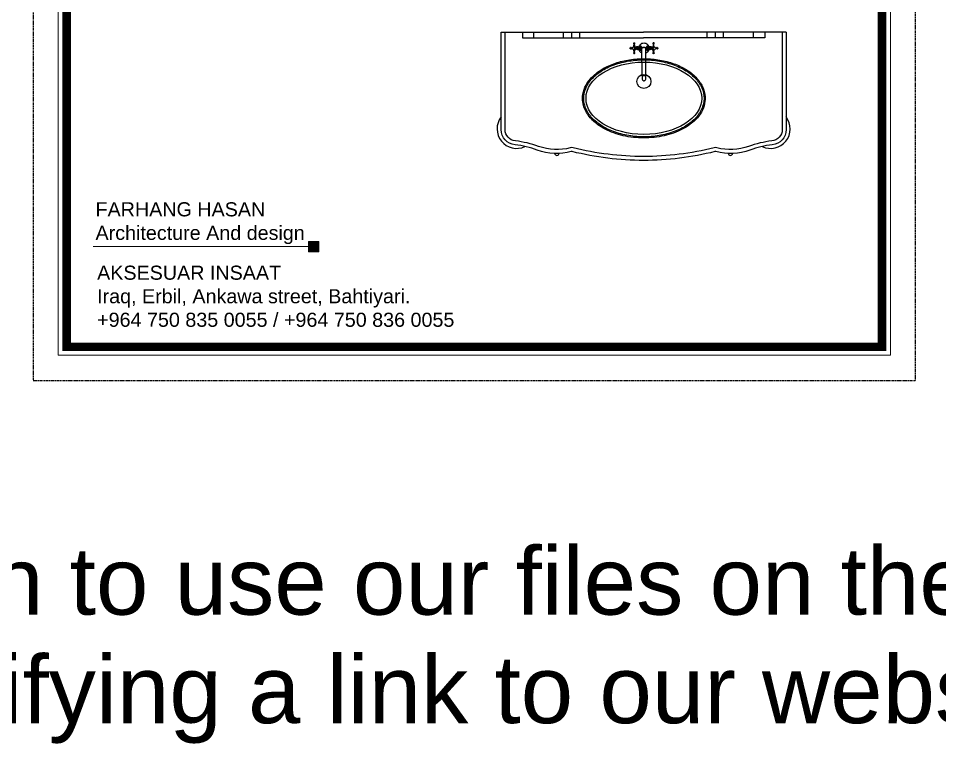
# Model space of a CAD drawing. Header units: inches. Extents: x -802 to 6464, y -987 to 5796.
# Drawn here: x 842 to 3638, y -987 to 1214 of the extents above; entities that cross this region are included whole.
import ezdxf

# ---------------------------------------------------------------- set-up
doc = ezdxf.new("R2010")
doc.units = ezdxf.units.IN
doc.header["$MEASUREMENT"] = 0
doc.linetypes.add('HIDDEN', pattern=[0.375, 0.25, -0.125])
doc.layers.add('DwgFree.com', color=7, linetype='Continuous')
doc.layers.add('furniture', color=245, linetype='Continuous', lineweight=20)
doc.styles.get("Standard").update_dxf_attribs({"font": 'arial.ttf'})

# ---------------------------------------------------------------- blocks, each defined once
blk = doc.blocks.new('BATARYA')
at = {"color": 7}
for points in [[(2660.78, 1980.94, 0), (2660.28, 1980.91, 0), (2660.21, 1980.94, 0), (2660.21, 1981.08, 0), (2660.11, 1981.19, 0), (2659.93, 1981.23, 0), (2659.93, 1981.3, 0), (2659.22, 1981.3, 0), (2659.15, 1981.23, 0), (2659.01, 1981.19, 0), (2658.93, 1981.08, 0), (2658.86, 1980.94, 0), (2658.79, 1980.84, 0), (2658.51, 1980.8, 0), (2658.47, 1980.73, 0), (2658.47, 1980.59, 0), (2658.4, 1980.55, 0), (2658.58, 1980.59, 0), (2658.79, 1980.52, 0), (2658.79, 1980.87, 0)], [(2659.29, 1982.93, 0), (2659.29, 1982.86, 0), (2659.22, 1982.86, 0), (2659.22, 1982.75, 0), (2659.29, 1982.61, 0), (2659.36, 1982.5, 0), (2659.43, 1982.36, 0), (2659.43, 1982.08, 0), (2659.64, 1982.08, 0), (2659.64, 1982.36, 0), (2659.71, 1982.36, 0), (2659.79, 1982.5, 0), (2659.82, 1982.61, 0), (2659.86, 1982.75, 0), (2659.86, 1982.86, 0), (2659.79, 1982.93, 0)], [(2659.36, 1983, 0), (2659.43, 1983, 0), (2659.43, 1983.07, 0), (2659.64, 1983.07, 0), (2659.71, 1983, 0), (2659.79, 1983, 0)], [(2659.64, 1982.01, 0), (2659.71, 1981.72, 0), (2659.68, 1981.44, 0), (2659.43, 1981.44, 0), (2659.43, 1982.01, 0)], [(2659.43, 1981.44, 0), (2659.43, 1981.3, 0)], [(2659.71, 1981.37, 0), (2659.64, 1981.3, 0)], [(2659.93, 1980.59, 0), (2660, 1980.59, 0), (2660.07, 1980.52, 0), (2660.42, 1980.52, 0), (2660.5, 1980.59, 0), (2660.78, 1980.59, 0), (2660.85, 1980.52, 0), (2660.85, 1980.45, 0), (2660.89, 1980.45, 0), (2660.78, 1980.52, 0), (2660.81, 1980.87, 0), (2660.74, 1980.84, 0), (2660.81, 1980.84, 0), (2660.92, 1981.01, 0), (2660.92, 1980.98, 0), (2661.1, 1981.01, 0), (2661.03, 1981.26, 0), (2660.5, 1981.26, 0), (2660.42, 1981.01, 0)], [(2661.06, 1981.3, 0), (2661.6, 1981.3, 0), (2661.84, 1981.3, 0)], [(2661.99, 1979.95, 0), (2661.95, 1979.98, 0), (2662.06, 1979.95, 0), (2662.13, 1979.88, 0), (2662.48, 1979.88, 0), (2662.59, 1979.95, 0), (2662.62, 1980.02, 0), (2662.84, 1980.41, 0), (2662.87, 1980.87, 0), (2662.84, 1980.84, 0), (2662.77, 1981.01, 0), (2662.77, 1981.16, 0), (2662.7, 1981.3, 0), (2662.62, 1981.37, 0), (2662.55, 1981.37, 0), (2662.48, 1981.44, 0), (2662.41, 1981.44, 0), (2662.34, 1981.51, 0), (2662.27, 1981.51, 0), (2662.2, 1981.44, 0), (2662.06, 1981.44, 0), (2662.02, 1981.33, 0), (2662.2, 1981.16, 0), (2662.2, 1980.23, 0), (2662.13, 1980.16, 0), (2662.13, 1980.09, 0), (2661.6, 1980.09, 0), (2661.84, 1980.69, 0), (2661.6, 1981.26, 0), (2661.63, 1981.51, 0), (2661.84, 1981.87, 0), (2661.91, 1981.94, 0), (2662.13, 1982.26, 0), (2662.48, 1982.57, 0), (2662.84, 1982.79, 0), (2663.26, 1982.86, 0), (2663.33, 1982.86, 0), (2663.76, 1982.93, 0), (2664.19, 1982.86, 0), (2664.54, 1982.79, 0), (2664.61, 1982.79, 0), (2664.97, 1982.57, 0), (2665.18, 1982.43, 0), (2665.32, 1982.26, 0), (2665.6, 1981.94, 0), (2665.6, 1981.87, 0), (2665.82, 1981.51, 0), (2665.85, 1981.3, 0), (2665.53, 1981.3, 0)], [(2661.91, 1981.3, 0), (2661.95, 1981.33, 0), (2662.06, 1981.3, 0)], [(2665.39, 1980.09, 0), (2665.32, 1980.16, 0), (2665.32, 1980.23, 0), (2665.25, 1980.3, 0), (2665.25, 1980.94, 0), (2665.32, 1981.08, 0), (2665.32, 1981.23, 0), (2665.39, 1981.3, 0), (2665.5, 1981.33, 0), (2665.53, 1981.3, 0), (2665.39, 1981.44, 0), (2665.32, 1981.44, 0), (2665.25, 1981.51, 0), (2665.11, 1981.51, 0), (2665.04, 1981.44, 0), (2664.93, 1981.4, 0), (2664.82, 1981.37, 0), (2664.82, 1981.3, 0), (2664.68, 1981.01, 0), (2664.68, 1980.8, 0), (2664.61, 1980.66, 0), (2664.68, 1980.52, 0), (2664.68, 1980.3, 0), (2664.82, 1980.02, 0), (2664.9, 1979.95, 0), (2664.97, 1979.88, 0), (2665.32, 1979.88, 0), (2665.43, 1979.95, 0), (2665.53, 1980.02, 0)], [(2664.97, 1981.44, 0), (2664.9, 1981.37, 0)], [(2667.02, 1981.01, 0), (2666.95, 1981.26, 0), (2665.89, 1981.26, 0), (2665.68, 1980.66, 0), (2665.89, 1980.09, 0), (2666.42, 1980.09, 0), (2666.28, 1980.41, 0), (2666.17, 1980.45, 0), (2666.1, 1980.52, 0), (2666.1, 1980.8, 0), (2666.21, 1980.91, 0), (2666.31, 1981.01, 0)], [(2667.38, 1981.23, 0), (2667.52, 1981.23, 0), (2667.59, 1981.3, 0), (2668.23, 1981.3, 0)], [(2667.66, 1982.93, 0), (2667.59, 1982.86, 0), (2667.59, 1982.75, 0), (2667.63, 1982.61, 0), (2667.73, 1982.5, 0), (2667.8, 1982.36, 0), (2667.8, 1982.08, 0), (2668.02, 1982.08, 0), (2668.02, 1982.36, 0), (2668.09, 1982.5, 0), (2668.19, 1982.61, 0), (2668.23, 1982.75, 0), (2668.23, 1982.86, 0), (2668.16, 1982.93, 0)], [(2668.16, 1983, 0), (2668.09, 1983, 0), (2668.02, 1983.07, 0), (2667.8, 1983.07, 0), (2667.73, 1983, 0)], [(2667.8, 1982.01, 0), (2667.73, 1981.72, 0), (2667.8, 1981.44, 0), (2668.02, 1981.44, 0), (2668.09, 1981.72, 0), (2668.02, 1982.01, 0)], [(2667.8, 1981.44, 0), (2667.8, 1981.3, 0)], [(2668.02, 1980.16, 0), (2668.05, 1980.13, 0), (2667.88, 1980.3, 0), (2667.88, 1980.45, 0), (2667.8, 1980.52, 0), (2667.8, 1980.87, 0), (2667.88, 1980.94, 0), (2667.95, 1981.08, 0), (2668.05, 1981.19, 0), (2668.16, 1981.23, 0), (2668.23, 1981.3, 0), (2668.3, 1981.23, 0), (2668.48, 1981.19, 0), (2668.51, 1981.08, 0), (2668.59, 1980.94, 0), (2668.69, 1980.84, 0), (2668.94, 1980.8, 0), (2668.98, 1980.73, 0), (2669.01, 1980.66, 0), (2668.94, 1980.59, 0)], [(2668.02, 1981.37, 0), (2668.02, 1981.3, 0)], [(2657.87, 1980.45, 0), (2657.91, 1980.45, 0), (2657.8, 1980.45, 0), (2657.8, 1980.52, 0), (2657.73, 1980.59, 0), (2657.73, 1980.8, 0), (2657.8, 1980.87, 0), (2657.87, 1980.87, 0), (2657.94, 1980.87, 0), (2658.01, 1980.91, 0), (2658.08, 1980.94, 0), (2658.26, 1980.91, 0), (2658.15, 1981.01, 0), (2658.01, 1981.01, 0), (2657.98, 1980.91, 0), (2657.94, 1980.8, 0), (2657.94, 1980.59, 0), (2658.01, 1980.52, 0), (2657.98, 1980.41, 0), (2658.01, 1980.45, 0), (2658.08, 1980.41, 0), (2658.01, 1980.37, 0), (2657.91, 1980.45, 0), (2657.87, 1980.87, 0), (2657.94, 1980.87, 0), (2657.91, 1980.94, 0), (2657.94, 1980.94, 0), (2657.94, 1981.01, 0), (2658.01, 1981.01, 0)], [(2657.87, 1980.45, 0), (2657.94, 1980.41, 0), (2658.22, 1980.41, 0), (2658.3, 1980.45, 0), (2658.3, 1980.48, 0), (2658.22, 1980.37, 0)], [(2658.37, 1980.8, 0), (2658.44, 1980.8, 0), (2658.44, 1980.73, 0), (2658.51, 1980.8, 0)], [(2658.79, 1980.52, 0), (2658.86, 1980.45, 0), (2658.86, 1980.38, 0), (2658.93, 1980.3, 0), (2658.97, 1980.2, 0), (2659.08, 1980.09, 0), (2660, 1980.09, 0), (2660.07, 1980.16, 0)], [(2658.93, 1980.23, 0), (2659.01, 1980.16, 0)], [(2659.43, 1979.31, 0), (2659.5, 1979.17, 0), (2659.43, 1979.03, 0), (2659.43, 1978.96, 0), (2659.36, 1978.81, 0), (2659.29, 1978.74, 0), (2659.86, 1978.74, 0), (2659.79, 1978.81, 0), (2659.71, 1978.96, 0), (2659.64, 1979.03, 0), (2659.64, 1979.31, 0)], [(2659.5, 1981.16, 0), (2659.57, 1981.08, 0), (2659.64, 1980.94, 0), (2659.64, 1980.45, 0), (2659.57, 1980.38, 0), (2659.57, 1980.3, 0), (2659.43, 1980.16, 0)], [(2659.43, 1979.95, 0), (2659.64, 1979.98, 0), (2659.68, 1979.95, 0), (2659.71, 1979.59, 0), (2659.64, 1979.35, 0), (2659.43, 1979.35, 0), (2659.43, 1980.13, 0), (2659.43, 1980.09, 0)], [(2659.93, 1980.8, 0), (2660, 1980.77, 0), (2660.07, 1980.8, 0), (2660.53, 1980.77, 0), (2660.5, 1980.59, 0)], [(2660.28, 1980.45, 0), (2660.21, 1980.37, 0), (2660.21, 1980.3, 0), (2660.07, 1980.16, 0)], [(2660.28, 1980.37, 0), (2660.89, 1980.37, 0), (2660.89, 1980.45, 0), (2660.92, 1980.37, 0), (2661.17, 1980.37, 0), (2660.99, 1980.09, 0), (2660.5, 1980.09, 0), (2660.42, 1980.37, 0)], [(2660.57, 1980.8, 0), (2660.64, 1980.73, 0), (2660.74, 1980.77, 0), (2660.85, 1980.8, 0), (2660.85, 1980.87, 0), (2660.92, 1980.94, 0)], [(2660.99, 1980.09, 0), (2661.56, 1980.06, 0), (2661.63, 1979.81, 0), (2661.84, 1979.45, 0), (2662.13, 1979.1, 0), (2662.27, 1978.96, 0), (2662.48, 1978.81, 0), (2662.84, 1978.6, 0), (2662.91, 1978.6, 0)], [(2661.13, 1981.01, 0), (2661.2, 1980.94, 0), (2661.28, 1980.94, 0)], [(2661.28, 1980.87, 0), (2661.35, 1980.87, 0), (2661.35, 1980.45, 0), (2661.24, 1980.41, 0), (2661.28, 1980.45, 0)], [(2661.84, 1980.73, 0), (2661.81, 1980.66, 0), (2661.35, 1980.66, 0)], [(2662.84, 1980.38, 0), (2662.91, 1980.23, 0)], [(2664.47, 1968.67, 0), (2662.94, 1968.67, 0), (2662.87, 1980.69, 0), (2662.91, 1980.66, 0)], [(2662.91, 1968.67, 0), (2662.98, 1967.67, 0), (2662.98, 1967.18, 0), (2663.05, 1966.96, 0), (2663.12, 1966.82, 0), (2663.26, 1966.75, 0), (2663.4, 1966.61, 0), (2663.55, 1966.61, 0), (2663.62, 1966.54, 0), (2663.83, 1966.54, 0), (2664.04, 1966.61, 0), (2664.18, 1966.68, 0), (2664.33, 1966.82, 0), (2664.47, 1966.96, 0), (2664.54, 1967.18, 0), (2664.5, 1980.76, 0), (2664.54, 1980.73, 0)], [(2664.4, 1980.8, 0), (2664.33, 1980.87, 0), (2664.33, 1980.94, 0), (2663.19, 1980.94, 0), (2663.01, 1980.77, 0), (2662.94, 1980.84, 0), (2662.98, 1980.94, 0), (2663.05, 1980.94, 0), (2663.19, 1981.01, 0), (2663.33, 1981.08, 0), (2663.41, 1981.08, 0), (2663.55, 1981.01, 0), (2663.97, 1981.01, 0), (2664.04, 1981.08, 0), (2664.19, 1981.08, 0), (2664.33, 1981.01, 0), (2664.4, 1980.94, 0), (2664.47, 1980.94, 0), (2664.54, 1980.87, 0), (2664.61, 1980.8, 0), (2664.61, 1980.16, 0), (2664.54, 1980.09, 0)], [(2663.55, 1981.01, 0), (2663.48, 1980.94, 0)], [(2663.97, 1981.01, 0), (2663.97, 1980.94, 0)], [(2664.54, 1980.66, 0), (2664.61, 1980.73, 0)], [(2664.54, 1978.6, 0), (2664.61, 1978.6, 0), (2664.97, 1978.81, 0), (2665.18, 1978.96, 0), (2665.36, 1979.1, 0), (2665.82, 1979.81, 0), (2665.85, 1980.06, 0), (2665.32, 1980.09, 0)], [(2665.39, 1979.95, 0), (2665.46, 1979.95, 0)], [(2665.68, 1980.66, 0), (2666.1, 1980.66, 0)], [(2666.24, 1980.45, 0), (2666.24, 1980.37, 0), (2666.56, 1980.37, 0), (2666.56, 1980.41, 0), (2666.67, 1980.45, 0)], [(2666.67, 1980.87, 0), (2666.6, 1980.87, 0), (2666.53, 1980.98, 0), (2666.56, 1980.98, 0), (2666.31, 1981.01, 0), (2666.46, 1981.23, 0)], [(2667.09, 1980.37, 0), (2666.95, 1980.09, 0), (2666.46, 1980.09, 0)], [(2666.53, 1980.37, 0), (2666.56, 1980.41, 0), (2666.67, 1980.41, 0), (2667.24, 1980.37, 0)], [(2666.6, 1980.87, 0), (2666.67, 1980.87, 0), (2666.63, 1980.45, 0), (2666.7, 1980.55, 0), (2666.95, 1980.59, 0), (2667.02, 1980.52, 0), (2667.38, 1980.52, 0), (2667.45, 1980.59, 0), (2667.52, 1980.59, 0)], [(2667.38, 1981.16, 0), (2667.31, 1981.08, 0), (2667.24, 1980.94, 0), (2667.2, 1980.91, 0), (2666.67, 1980.94, 0)], [(2666.67, 1980.8, 0), (2666.74, 1980.73, 0), (2666.74, 1980.66, 0), (2666.67, 1980.59, 0)], [(2666.88, 1980.8, 0), (2666.81, 1980.73, 0), (2666.74, 1980.8, 0)], [(2666.88, 1980.8, 0), (2667.38, 1980.8, 0), (2667.45, 1980.73, 0)], [(2667.02, 1980.73, 0), (2667.02, 1980.66, 0), (2666.95, 1980.59, 0)], [(2667.17, 1980.52, 0), (2667.24, 1980.38, 0), (2667.31, 1980.3, 0), (2667.31, 1980.23, 0), (2667.38, 1980.16, 0), (2667.45, 1980.09, 0), (2668.37, 1980.09, 0)], [(2667.8, 1979.31, 0), (2667.8, 1978.96, 0), (2667.73, 1978.81, 0), (2667.66, 1978.74, 0), (2668.19, 1978.74, 0), (2668.16, 1978.81, 0), (2668.09, 1978.96, 0), (2668.02, 1979.03, 0), (2668.02, 1979.31, 0)], [(2667.8, 1979.95, 0), (2668.02, 1979.98, 0), (2668.02, 1979.95, 0), (2668.09, 1979.59, 0), (2668.02, 1979.35, 0), (2667.8, 1979.35, 0), (2667.73, 1979.59, 0), (2667.8, 1979.95, 0), (2667.8, 1980.09, 0)], [(2668.09, 1981.23, 0), (2668.02, 1981.16, 0)], [(2668.66, 1980.45, 0), (2668.59, 1980.38, 0), (2668.59, 1980.3, 0), (2668.41, 1980.13, 0), (2668.44, 1980.16, 0)], [(2669.65, 1980.87, 0), (2669.72, 1980.87, 0), (2669.72, 1980.52, 0), (2669.61, 1980.41, 0), (2669.22, 1980.41, 0), (2669.15, 1980.48, 0), (2669.08, 1980.59, 0), (2668.87, 1980.59, 0), (2668.69, 1980.48, 0), (2668.66, 1980.87, 0)], [(2668.94, 1980.8, 0), (2669.01, 1980.73, 0), (2669.08, 1980.8, 0), (2669.15, 1980.8, 0)], [(2669.22, 1980.45, 0), (2669.22, 1980.37, 0), (2669.15, 1980.45, 0)], [(2669.44, 1981.01, 0), (2669.51, 1981.01, 0), (2669.58, 1980.94, 0), (2669.65, 1980.94, 0)], [(2669.51, 1980.37, 0), (2669.51, 1980.45, 0), (2669.61, 1980.45, 0), (2669.58, 1980.52, 0), (2669.65, 1980.59, 0), (2669.65, 1980.73, 0), (2669.58, 1980.8, 0), (2669.58, 1980.87, 0), (2669.51, 1980.94, 0), (2669.44, 1980.87, 0), (2669.51, 1980.87, 0), (2669.54, 1980.48, 0), (2669.65, 1980.45, 0)], [(2669.51, 1980.37, 0), (2669.44, 1980.45, 0)], [(2662.98, 1967.81, 0), (2662.91, 1967.32, 0), (2662.98, 1967.18, 0)]]:
    blk.add_polyline3d(points, dxfattribs=at)
for points in [[(2659.4, 1981.19, 0), (2659.25, 1981.3, 0), (2659.36, 1981.23, 0), (2659.43, 1981.23, 0)], [(2659.29, 1982.68, 0), (2659.86, 1982.68, 0)], [(2667.66, 1982.68, 0), (2668.23, 1982.68, 0)], [(2659.64, 1978.32, 0), (2659.79, 1978.35, 0), (2659.86, 1978.46, 0), (2659.86, 1978.6, 0), (2659.25, 1978.6, 0), (2659.22, 1978.46, 0), (2659.29, 1978.46, 0), (2659.36, 1978.39, 0), (2659.5, 1978.25, 0), (2659.57, 1978.25, 0)], [(2660.03, 1980.8, 0), (2659.96, 1980.59, 0), (2659.96, 1980.73, 0)], [(2667.59, 1980.66, 0), (2667.49, 1980.59, 0), (2667.49, 1980.77, 0)], [(2667.8, 1978.32, 0), (2667.7, 1978.35, 0), (2667.66, 1978.46, 0), (2667.59, 1978.46, 0), (2667.63, 1978.6, 0), (2668.23, 1978.6, 0), (2668.23, 1978.46, 0), (2668.16, 1978.39, 0), (2668.09, 1978.32, 0), (2668.02, 1978.32, 0), (2667.95, 1978.25, 0), (2667.88, 1978.25, 0)], [(2669.22, 1980.87, 0), (2669.15, 1980.87, 0), (2669.26, 1980.98, 0)], [(2669.44, 1981.01, 0), (2669.26, 1980.98, 0), (2669.37, 1980.94, 0), (2669.47, 1980.91, 0)], [(2669.47, 1980.48, 0), (2669.37, 1980.37, 0)]]:
    blk.add_polyline3d(points, close=True, dxfattribs=at)
blk = doc.blocks.new('TOP 2')
at = {"ltscale": 5}
for points in [[(2602.09, 1873.25), (2663.9, 1873.25)], [(2611.32, 1873.25), (2611.32, 1870.76), (2663.9, 1870.76)], [(2616.28, 1870.76), (2616.28, 1873.25)], [(2629.2, 1870.76), (2629.2, 1873.25)], [(2632.75, 1870.76), (2632.75, 1873.25)], [(2636.3, 1870.76), (2636.3, 1873.25)], [(2725.71, 1873.25), (2663.9, 1873.25)], [(2716.49, 1873.25), (2716.49, 1870.76), (2663.9, 1870.76)], [(2691.51, 1870.76), (2691.51, 1873.25)], [(2695.05, 1870.76), (2695.05, 1873.25)], [(2698.6, 1870.76), (2698.6, 1873.25)], [(2711.52, 1870.76), (2711.52, 1873.25)]]:
    blk.add_lwpolyline(points, dxfattribs=at)
for points in [[(2725.71, 1873.25), (2725.71, 1830.95, -0.388147), (2719.68, 1824.36, 0.055913), (2710.03, 1822.08, -0.154307), (2695.25, 1821.39, 0.125793), (2694.85, 1821.4, -0.058661), (2663.9, 1817.54, -0.058661), (2632.95, 1821.4, 0.125793), (2632.55, 1821.39, -0.154307), (2617.78, 1822.08, 0.055913), (2608.13, 1824.36, -0.388147), (2602.1, 1830.95), (2602.1, 1873.25)], [(2724.01, 1873.25), (2724.01, 1830.95, -0.389493), (2719.5, 1826.05, 0.056109), (2709.45, 1823.68, -0.154401), (2695.69, 1823.04, 0.125793), (2694.45, 1823.05, -0.058639), (2663.9, 1819.24, -0.058639), (2633.35, 1823.05, 0.125793), (2632.12, 1823.04, -0.154401), (2618.36, 1823.68, 0.056109), (2608.3, 1826.05, -0.389493), (2603.8, 1830.95), (2603.8, 1873.25)]]:
    blk.add_lwpolyline(points, format="xyb", dxfattribs=at)
blk.add_circle((2664.01, 1851.83), 3.06, dxfattribs=at)
for centre, radius, start, end in [((2608.8, 1831.26), 8.46, 142.4228, 295.4397), ((2719, 1831.26), 8.46, 244.5603, 37.5772), ((2626.29, 1820.72), 0.985, 187.8497, 352.3075), ((2701.51, 1820.72), 0.985, 187.6925, 352.1503)]:
    blk.add_arc(centre, radius, start, end, dxfattribs=at)
blk.add_ellipse((2664.01, 1844.51), major_axis=(-25.09, 0), ratio=0.625207, dxfattribs=at)
for points, knots in [([(2637.42, 1844.51), (2637.42, 1843.46), (2637.57, 1842.42), (2638.32, 1839.72), (2639.17, 1838.11), (2641.51, 1835.15), (2643, 1833.8), (2646.83, 1831.21), (2649.29, 1830.04), (2654.67, 1828.29), (2657.59, 1827.71), (2663.55, 1827.22), (2666.6, 1827.29), (2672.48, 1828.09), (2675.32, 1828.82), (2680.47, 1830.84), (2682.79, 1832.14), (2686.2, 1834.87), (2687.46, 1836.21), (2689.19, 1838.81), (2689.77, 1840.03), (2690.49, 1842.54), (2690.65, 1843.84), (2690.49, 1846.65), (2690.1, 1848.17), (2688.74, 1851.04), (2687.78, 1852.39), (2685.39, 1854.87), (2683.96, 1856), (2680.74, 1857.97), (2678.95, 1858.82), (2675.09, 1860.21), (2673.03, 1860.74), (2668.78, 1861.47), (2666.58, 1861.67), (2662.18, 1861.71), (2659.98, 1861.55), (2655.69, 1860.9), (2653.61, 1860.4), (2649.7, 1859.09), (2647.87, 1858.27), (2644.08, 1856.08), (2642.25, 1854.61), (2639.82, 1851.81), (2639.02, 1850.57), (2637.88, 1847.97), (2637.54, 1846.61), (2637.43, 1844.99), (2637.42, 1844.75), (2637.42, 1844.51)], [0, 0, 0, 0, 0.172782, 0.172782, 0.458935, 0.458935, 0.745087, 0.745087, 1.091683, 1.091683, 1.438278, 1.438278, 1.784873, 1.784873, 2.131468, 2.131468, 2.478063, 2.478063, 2.748178, 2.748178, 2.962032, 2.962032, 3.175886, 3.175886, 3.42957, 3.42957, 3.683254, 3.683254, 3.936938, 3.936938, 4.190623, 4.190623, 4.444307, 4.444307, 4.697991, 4.697991, 4.951676, 4.951676, 5.20536, 5.20536, 5.459044, 5.459044, 5.786887, 5.786887, 6.014888, 6.014888, 6.242888, 6.242888, 6.283185, 6.283185, 6.283185, 6.283185]), ([(2637.92, 1844.51), (2637.92, 1843.49), (2638.07, 1842.47), (2638.8, 1839.92), (2639.58, 1838.42), (2641.73, 1835.65), (2643.1, 1834.38), (2646.31, 1832.13), (2648.14, 1831.15), (2652.16, 1829.55), (2654.33, 1828.93), (2658.86, 1828.08), (2661.22, 1827.85), (2665.94, 1827.8), (2668.3, 1827.98), (2672.87, 1828.73), (2675.08, 1829.31), (2679.17, 1830.82), (2681.05, 1831.76), (2684.37, 1833.94), (2685.81, 1835.18), (2688.1, 1837.89), (2688.96, 1839.36), (2690.01, 1842.44), (2690.2, 1844.04), (2689.87, 1847.21), (2689.36, 1848.76), (2687.7, 1851.7), (2686.55, 1853.07), (2683.75, 1855.55), (2682.09, 1856.66), (2678.37, 1858.53), (2676.32, 1859.31), (2671.96, 1860.47), (2669.66, 1860.87), (2664.98, 1861.25), (2662.59, 1861.23), (2657.92, 1860.8), (2655.63, 1860.38), (2651.31, 1859.17), (2649.27, 1858.38), (2645.61, 1856.46), (2643.97, 1855.33), (2641.23, 1852.82), (2640.13, 1851.43), (2638.55, 1848.48), (2638.07, 1846.91), (2637.93, 1845.05), (2637.92, 1844.78), (2637.92, 1844.51)], [0, 0, 0, 0, 0.176955, 0.176955, 0.452353, 0.452353, 0.727752, 0.727752, 1.003151, 1.003151, 1.278549, 1.278549, 1.553948, 1.553948, 1.829346, 1.829346, 2.104745, 2.104745, 2.380143, 2.380143, 2.655542, 2.655542, 2.93094, 2.93094, 3.206339, 3.206339, 3.481737, 3.481737, 3.757136, 3.757136, 4.032535, 4.032535, 4.307933, 4.307933, 4.583332, 4.583332, 4.85873, 4.85873, 5.134129, 5.134129, 5.409527, 5.409527, 5.684926, 5.684926, 5.960324, 5.960324, 6.235723, 6.235723, 6.283185, 6.283185, 6.283185, 6.283185])]:
    blk.add_open_spline(points, degree=3, knots=knots, dxfattribs=at)
blk.add_blockref('BATARYA', (0.3, -114.44))
blk = doc.blocks.new('SHEET DIKEY')
for color, points in [(152, [(-3783.3, 918.4), (-3730.8, 865.9), (-3730.8, 917.4), (-3783.3, 969.9), (-3835.8, 917.4), (-3835.8, 865.9)]), (20, [(-3783.3, 864.4), (-3766.3, 881.4), (-3783.3, 898.3), (-3800.3, 881.4)])]:
    blk.add_hatch(color=color).paths.add_polyline_path(points)
at = {"layer": 'furniture'}
blk.add_hatch(color=38, dxfattribs=at).paths.add_polyline_path([(-4358.9, -287.8), (-4346.4, -287.8), (-4346.4, -275.3), (-4358.9, -275.3)])
at = {"color": 152}
for p, q in [((-3835.8, 917.4), (-3783.3, 969.9)), ((-3730.8, 917.4), (-3783.3, 969.9)), ((-3783.3, 918.4), (-3835.8, 865.9)), ((-3835.8, 917.4), (-3835.8, 865.9)), ((-3730.8, 865.9), (-3783.3, 918.4)), ((-3730.8, 917.4), (-3730.8, 865.9))]:
    blk.add_line(p, q, dxfattribs=at)
at = {"color": 8, "linetype": 'HIDDEN', "ltscale": 5}
blk.add_lwpolyline([(-4686.5, 1044.3), (-4686.5, -440.7), (-3636.5, -440.7), (-3636.5, 1044.3)], close=True, dxfattribs=at)
at = {"color": 20}
blk.add_lwpolyline([(-3783.3, 864.4), (-3766.3, 881.4), (-3783.3, 898.3), (-3800.3, 881.4)], close=True, dxfattribs=at)
at = {"layer": 'furniture', "color": 38}
for points in [[(-4656.5, 1014.3), (-4656.5, -410.7), (-3666.5, -410.7), (-3666.5, 1014.3)], [(-4358.9, -287.8), (-4346.4, -287.8), (-4346.4, -275.3), (-4358.9, -275.3)]]:
    blk.add_lwpolyline(points, close=True, dxfattribs=at)
at = {"layer": 'furniture', "const_width": 10}
blk.add_lwpolyline([(-4646.5, 1004.3), (-4646.5, -400.7), (-3676.5, -400.7), (-3676.5, 1004.3)], close=True, dxfattribs=at)
at = {"layer": 'furniture', "color": 38}
blk.add_lwpolyline([(-4615, -281.5), (-4358.9, -281.5)], dxfattribs=at)
at = {"color": 38, "attachment_point": 1}
for s, insert, char_height, width in [('{\\fArial|b1|i0|c0|p34;aksesua\\fArial|b1|i0|c162|p34;r\\fArial|b0|i0|c162|p34; \\fArial|b0|i0|c0|p34; \\fArial|b0|i0|c162|p34;inşaat}', (-3857.6, 853), 14.7553, 161.901), ('{\\fArial|b0|i0|c0|p34;www.aksesuar.az}', (-3843.3, 823.4), 10.99, 127.407)]:
    blk.add_mtext(s, dxfattribs=dict(at, insert=insert, char_height=char_height, width=width))
at = {"layer": 'furniture', "color": 38, "char_height": 16.785, "attachment_point": 1}
for s, insert, width in [('{\\fArial|b0|i0|c178|p34;FARHANG HASAN\\PArchitecture And design}', (-4612.2, -228.7), 338.191), ('{\\fArial|b0|i0|c0|p34;AKSESUAR INSAAT\\PIraq, Erbil, Ankawa street, Bahtiyari.\\P+964 750 835 0055 / +964 750 836 0055}', (-4610.3, -304.1), 670.437)]:
    blk.add_mtext(s, dxfattribs=dict(at, insert=insert, width=width))

msp = doc.modelspace()

# ---------------------------------------------------------------- block references
for name, p, xscale, yscale, zscale in [('SHEET DIKEY', (12844, 1239.5), 2.5515, 2.5515, 2.5515), ('TOP 2', (-15907.6, -11940.2), 7, 7, 7)]:
    msp.add_blockref(name, p, dxfattribs=dict(xscale=xscale, yscale=yscale, zscale=zscale))

# ---------------------------------------------------------------- texts
at = {"layer": 'DwgFree.com'}
for s, p in [('It is forbidden to use our files on their websites and blogs, ', (-801.2, -595.5)), ('without specifying a link to our website - DwgFree.com', (-801.2, -924.8))]:
    msp.add_text(s, height=205.031, dxfattribs=at).set_placement(p)

doc.saveas('drawing.dxf')
